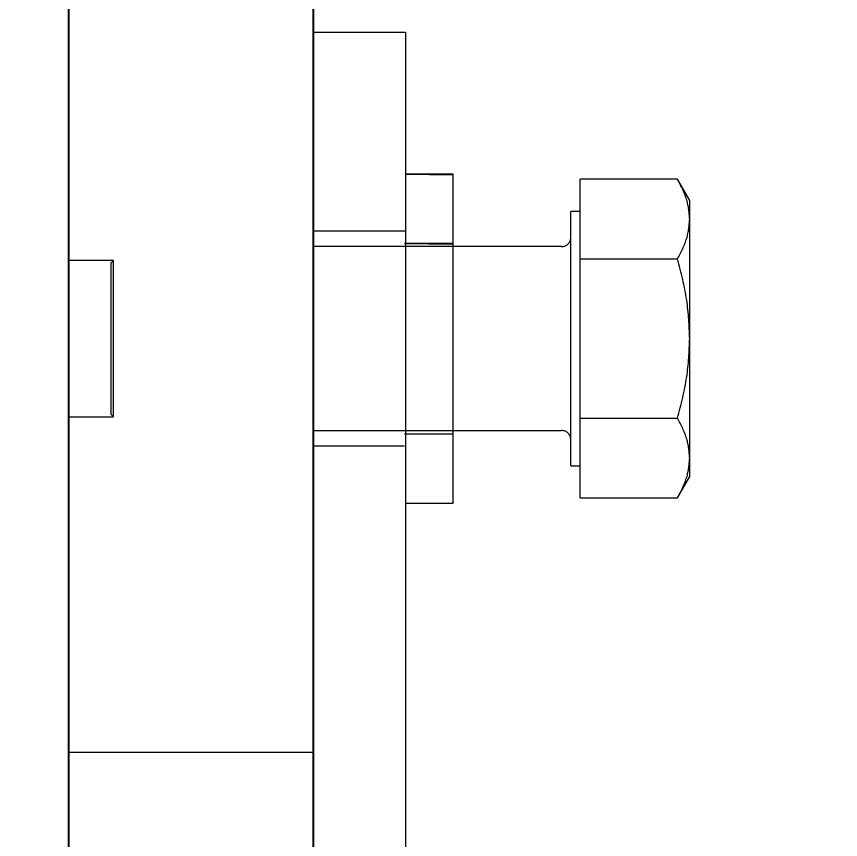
# Model space of a CAD drawing. Header units: millimetres. Extents: x 1293 to 41893, y 1011 to 26911.
# Drawn here: x 12174.8 to 12210.64, y 6520.72 to 6556.52 of the extents above; entities that cross this region are included whole.
import ezdxf

# ---------------------------------------------------------------- set-up
doc = ezdxf.new("R2010")
doc.units = ezdxf.units.MM
doc.header["$LTSCALE"] = 50
doc.linetypes.add('HIDDEN', pattern=[1.905, 1.27, -0.635])
doc.layers.add('CAPA_1', color=7, linetype='Continuous')
doc.layers.add('MAQUINAS', color=11, linetype='Continuous')
doc.styles.add('SLDTEXTSTYLE0', font='TXT', dxfattribs={"width": 0.75})
doc.dimstyles.new('SLDDIMSTYLE0', dxfattribs={"dimtxt": 100, "dimasz": 100, "dimexe": 0, "dimexo": 0.0625, "dimgap": 25, "dimtad": 2, "dimdec": 0, "dimlfac": 1.5, "dimrnd": 1e-09, "dimzin": 12, "dimdsep": 46, "dimtxsty": 'SLDTEXTSTYLE0', "dimsah": 1, "dimcen": 0.09, "dimadec": 0, "dimazin": 3, "dimtfac": 1, "dimtdec": 0, "dimtofl": 0, "dimtmove": 0, "dimatfit": 3, "dimfxl": 1, "dimfrac": 2, "dimtolj": 1, "dimtzin": 12, "dimarcsym": 0})

# ---------------------------------------------------------------- blocks, each defined once
blk = doc.blocks.new('_D_5')
at = {"layer": 'CAPA_1', "transparency": 16777216}
for p, q in [((11574.397, 7831.177), (17588.061, 7831.177)), ((17538.061, 7831.177), (17538.061, 4708.493)), ((16485.165, 4708.493), (17588.061, 4708.493))]:
    blk.add_line(p, q, dxfattribs=at)
for points in [[(17538.061, 7831.177), (17522.676, 7731.177), (17553.445, 7731.177)], [(17538.061, 4708.493), (17553.445, 4808.493), (17522.676, 4808.493)]]:
    blk.add_solid(points, dxfattribs=at)
at = {"layer": 'CAPA_1', "transparency": 16777216, "insert": (17409.154, 6122.057), "char_height": 100, "attachment_point": 1, "rotation": 90, "style": 'SLDTEXTSTYLE0'}
blk.add_mtext('4684', dxfattribs=at)
blk = doc.blocks.new('_D_15')
at = {"layer": 'CAPA_1', "transparency": 16777216}
for p, q in [((6530.125, 8742.377), (6530.125, 9415.646)), ((16745.162, 6492.001), (16745.162, 9415.646)), ((6530.125, 9365.646), (16745.162, 9365.646))]:
    blk.add_line(p, q, dxfattribs=at)
for points in [[(6530.125, 9365.646), (6630.125, 9350.262), (6630.125, 9381.031)], [(16745.162, 9365.646), (16645.162, 9381.031), (16645.162, 9350.262)]]:
    blk.add_solid(points, dxfattribs=at)
at = {"layer": 'CAPA_1', "transparency": 16777216, "insert": (11452.921, 9494.553), "char_height": 100, "attachment_point": 1, "style": 'SLDTEXTSTYLE0'}
blk.add_mtext('15323', dxfattribs=at)

msp = doc.modelspace()

# ---------------------------------------------------------------- linework, layer by layer
at = {"layer": 'MAQUINAS', "linetype": 'Continuous', "lineweight": 25}
for p, q in [((12177.0601733, 6693.4595736), (12177.0601733, 6423.7929069)), ((12187.72684, 6423.7929069), (12187.72684, 6693.4595736))]:
    msp.add_line(p, q, dxfattribs=at)
at = {"layer": 'MAQUINAS', "linetype": 'HIDDEN', "lineweight": 18}
for p, q in [((12187.72684, 6555.8435736), (12191.72684, 6555.8435736)), ((12191.72684, 6555.8435736), (12191.72684, 6435.8435736)), ((12193.7935066, 6549.6660797), (12191.72684, 6549.6623413)), ((12191.72684, 6549.6616443), (12193.7935066, 6549.6383393)), ((12199.3135733, 6535.582037), (12199.3135733, 6549.4384435)), ((12203.5510083, 6549.4384435), (12199.3135733, 6549.4384435)), ((12204.0869066, 6548.5102403), (12203.5490834, 6549.4417775)), ((12198.9135066, 6536.9769069), (12198.9135066, 6548.0435736)), ((12199.3135733, 6548.0435736), (12198.9135066, 6548.0435736)), ((12191.72684, 6547.1769069), (12187.72684, 6547.1769069)), ((12198.5135066, 6546.5102403), (12187.72684, 6546.5102403)), ((12193.7935066, 6546.6588135), (12191.6735066, 6546.6517708)), ((12191.6735066, 6546.6517708), (12193.7935066, 6546.610779)), ((12179.0292091, 6545.9102403), (12177.0601733, 6545.9102403)), ((12179.0292091, 6545.9102403), (12178.9135066, 6545.7945486)), ((12178.9135066, 6545.7945486), (12178.9135066, 6539.2259319)), ((12179.0292091, 6539.1429053), (12179.0292091, 6545.9102403)), ((12199.3135733, 6545.9743419), (12203.5510083, 6545.9743419)), ((12178.9135066, 6539.2259319), (12179.0292091, 6539.1102403)), ((12177.0601733, 6539.1102403), (12179.0292091, 6539.1102403)), ((12199.3135733, 6539.0461387), (12203.5510083, 6539.0461387)), ((12187.72684, 6538.5102403), (12198.5135066, 6538.5102403)), ((12191.6735066, 6538.3602403), (12193.7935066, 6538.3602403)), ((12187.72684, 6537.8435737), (12191.6735066, 6537.8435737)), ((12198.9135066, 6536.9769069), (12199.3135733, 6536.9769069)), ((12203.5490834, 6535.578703), (12204.0869066, 6536.5102403)), ((12191.72684, 6535.3535736), (12193.7935066, 6535.3535736)), ((12199.3135733, 6535.582037), (12203.5510083, 6535.582037)), ((12187.72684, 6524.5102403), (12177.0601733, 6524.5102403))]:
    msp.add_line(p, q, dxfattribs=at)
for centre, start, end in [((12198.5135066, 6546.9102403), 270, 0), ((12198.5135066, 6538.1102403), 0, 90)]:
    msp.add_arc(centre, 0.4, start, end, dxfattribs=at)
for points, knots in [([(12193.7935066, 6535.3800442), (12193.7935066, 6535.3722206), (12193.7935066, 6535.3353369), (12193.7935066, 6535.5389304), (12193.7935066, 6535.9920803), (12193.7935066, 6536.7106632), (12193.7935066, 6537.6413313), (12193.7935066, 6538.7562246), (12193.7935066, 6540.0116068), (12193.7935066, 6541.3608712), (12193.7935066, 6542.7532411), (12193.7935066, 6544.136506), (12193.7935066, 6545.4587079), (12193.7935066, 6546.670353), (12193.7935066, 6547.7254967), (12193.7935066, 6548.5862949), (12193.7935066, 6549.2138904), (12193.7935066, 6549.6091779), (12193.7935066, 6549.6471124), (12193.7935066, 6549.6660797)], [0, 0, 0, 0, 0.0165478611, 0.0780136198, 0.1394793785, 0.2009451372, 0.2624108958, 0.3238766545, 0.3853424132, 0.4468081719, 0.5082739306, 0.5697396892, 0.6312054479, 0.6926712066, 0.7541369653, 0.815602724, 0.8770684826, 0.9385342413, 1, 1, 1, 1]), ([(12204.0869066, 6547.7063927), (12204.0618433, 6547.9859306), (12204.0092238, 6548.5728094), (12203.7084957, 6549.1409274), (12203.5510083, 6549.4384435)], [0, 0, 0, 0, 0.476312925, 1, 1, 1, 1]), ([(12199.3135733, 6546.2076819), (12199.3135733, 6546.2803863), (12199.3135733, 6546.9595272), (12199.3135733, 6547.7665478), (12199.3135733, 6547.9512317), (12199.3135733, 6548.0435736)], [0, 0, 0, 0, 0.0565538964, 0.5282769482, 1, 1, 1, 1]), ([(12203.5510083, 6545.9743419), (12203.7084957, 6546.271858), (12204.0092238, 6546.839976), (12204.0618433, 6547.4268548), (12204.0869066, 6547.7063927)], [0, 0, 0, 0, 0.523687075, 1, 1, 1, 1]), ([(12198.9135066, 6546.1234624), (12198.9135066, 6546.2897855), (12198.9135066, 6546.8071982), (12198.9135066, 6546.8685858), (12198.9135066, 6546.9102403)], [0, 0, 0, 0, 0.32145163122, 1, 1, 1, 1]), ([(12204.0869066, 6542.5102403), (12204.0618433, 6543.0693161), (12204.0092238, 6544.2430737), (12203.7084957, 6545.3793097), (12203.5510083, 6545.9743419)], [0, 0, 0, 0, 0.476312925, 1, 1, 1, 1]), ([(12203.5510083, 6539.0461387), (12203.7084957, 6539.6411708), (12204.0092238, 6540.7774069), (12204.0618433, 6541.9511644), (12204.0869066, 6542.5102403)], [0, 0, 0, 0, 0.523687075, 1, 1, 1, 1]), ([(12204.0869066, 6537.3140878), (12204.0618433, 6537.5936258), (12204.0092238, 6538.1805045), (12203.7084957, 6538.7486226), (12203.5510083, 6539.0461387)], [0, 0, 0, 0, 0.476312925, 1, 1, 1, 1]), ([(12203.5510083, 6535.582037), (12203.7084957, 6535.8795531), (12204.0092238, 6536.4476712), (12204.0618433, 6537.0345499), (12204.0869066, 6537.3140878)], [0, 0, 0, 0, 0.523687075, 1, 1, 1, 1])]:
    msp.add_open_spline(points, degree=3, knots=knots, dxfattribs=at)
for points in [[(12204.0869066, 6547.7063927), (12204.0869066, 6547.9391067), (12204.0869066, 6548.4045346), (12204.0869066, 6548.475005), (12204.0869066, 6548.5102403)], [(12204.0869066, 6542.5102403), (12204.0869066, 6543.0341806), (12204.0869066, 6544.0820613), (12204.0869066, 6545.5404419), (12204.0869066, 6546.8176128), (12204.0869066, 6547.4101327), (12204.0869066, 6547.7063927)], [(12204.0869066, 6537.3140878), (12204.0869066, 6537.6103478), (12204.0869066, 6538.2028678), (12204.0869066, 6539.4800387), (12204.0869066, 6540.9384193), (12204.0869066, 6541.9862999), (12204.0869066, 6542.5102403)], [(12204.0869066, 6536.5102403), (12204.0869066, 6536.5454755), (12204.0869066, 6536.6159459), (12204.0869066, 6537.0813739), (12204.0869066, 6537.3140878)]]:
    msp.add_open_spline(points, degree=3, dxfattribs=at)

# ---------------------------------------------------------------- dimensions: what is measured, and where the dimension line sits
at = {"layer": 'CAPA_1'}
dim = msp.add_linear_dim(base=(16745.1618891, 9365.6463094), p1=(6530.1246702, 8678.8772747), p2=(16745.1618891, 6428.5014528), dimstyle='SLDDIMSTYLE0', dxfattribs=at)
dim.commit()
dim.dimension.update_dxf_attribs({"geometry": '_D_15', "text_midpoint": (11637.6432797, 9365.6463094), "dimtype": 160})
dim = msp.add_linear_dim(base=(17538.0605071, 4708.4929069), p1=(11510.8968592, 7831.1769069), p2=(16421.6646746, 4708.4929069), angle=90, dimstyle='SLDDIMSTYLE0', dxfattribs=at)
dim.commit()
dim.dimension.update_dxf_attribs({"geometry": '_D_5', "text_midpoint": (17538.0605071, 6269.8349069), "dimtype": 160})

doc.saveas('drawing.dxf')
